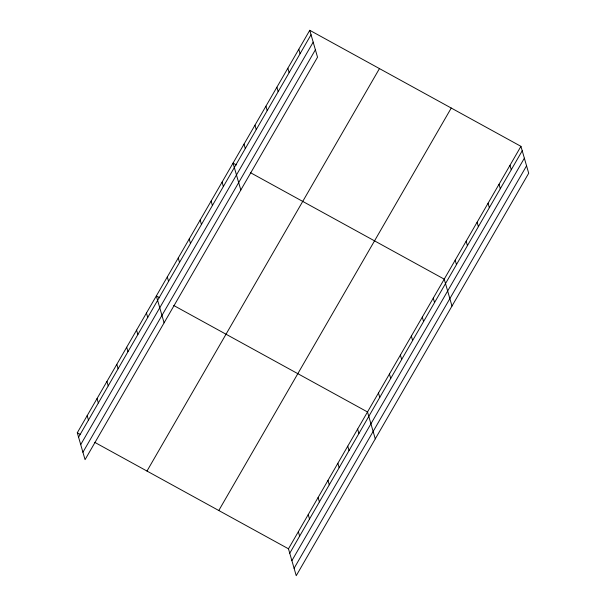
<?xml version="1.0" encoding="UTF-8"?>
<svg xmlns="http://www.w3.org/2000/svg" width="606" height="606" viewBox="0 0 606 606"><rect width="100%" height="100%" fill="white"/><g stroke="black" fill="none" stroke-linecap="round" stroke-linejoin="round"><path stroke-width="0.91" d="M309.764 30.3L317.529 57.199L85.06 459.659L77.295 432.76L309.764 30.3L520.94 146.341L528.705 173.24L296.236 575.7L288.471 548.801L94.718 442.335M78.575 437.199L311.045 34.739M80.712 444.615L313.188 42.155M82.916 452.25L315.393 49.79M146.985 471.051L379.454 68.592M218.781 510.51L451.25 108.042M288.471 548.801L520.94 146.341M289.751 553.24L522.22 150.78M291.895 560.648L524.364 158.189M294.099 568.284L526.569 165.824M236.37 164.938L233.052 163.112L240.817 190.011M250.467 172.687L444.228 279.154L451.993 306.053M159.651 297.751L156.333 295.925L164.097 322.824M173.755 305.5L367.509 411.966L375.273 438.865M77.295 432.76L80.613 434.585M509.979 165.309L511.267 169.748M499.026 184.285L500.306 188.724M488.065 203.26L489.345 207.699M477.104 222.228L478.384 226.674M466.143 241.203L467.423 245.642M455.182 260.179L456.469 264.617M433.267 298.122L434.547 302.561M422.306 317.097L423.586 321.536M411.345 336.072L412.633 340.511M400.392 355.04L401.672 359.479M298.803 49.275L300.084 53.714M389.431 374.016L390.711 378.455M287.842 68.243L289.13 72.682M378.47 392.991L379.75 397.43M276.889 87.219L278.169 91.657M265.928 106.194L267.208 110.633M357.631 429.071L358.911 433.51M347.753 446.175L349.033 450.614M254.967 125.169L256.247 129.608M337.868 463.279L339.155 467.718M244.006 144.137L245.286 148.576M327.99 480.384L329.27 484.823M318.112 497.488L319.392 501.927M222.091 182.088L223.372 186.527M308.234 514.592L309.514 519.031M211.13 201.056L212.411 205.495M298.349 531.697L299.637 536.136M200.169 220.031L201.45 224.47M189.208 239.006L190.496 243.445M178.255 257.974L179.535 262.421M167.294 276.95L168.574 281.389M146.455 313.029L147.735 317.468M136.577 330.134L137.857 334.573M126.692 347.238L127.972 351.677M116.814 364.342L118.094 368.781M106.936 381.447L108.216 385.886M97.051 398.551L98.339 402.99M87.173 415.655L88.453 420.094"/></g></svg>
